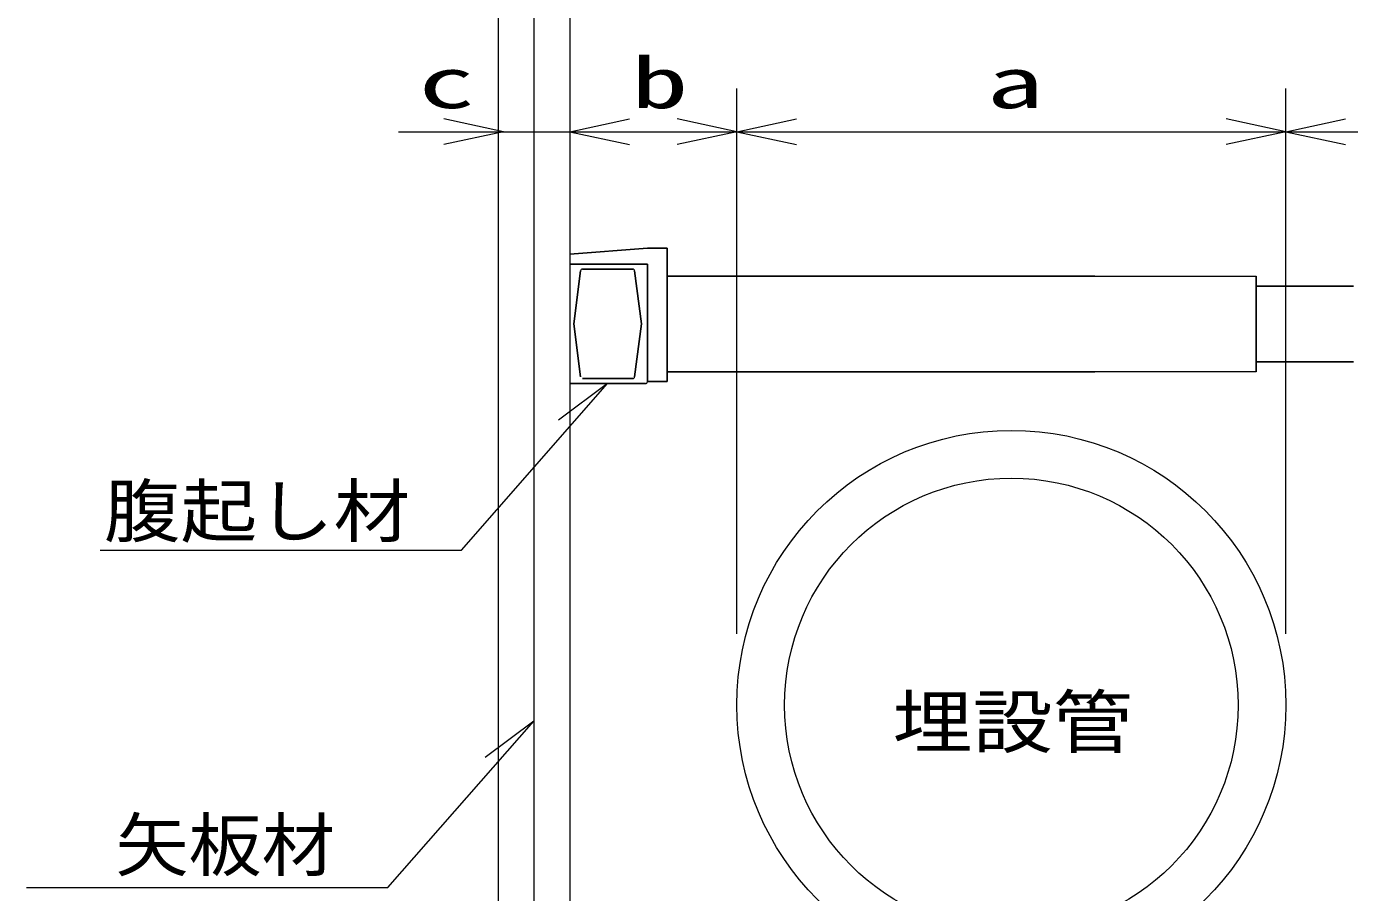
# Model space of a CAD drawing. Units: millimetres on the paper. Extents: x -398 to 398, y -282 to 282.
# Drawn here: x -102.6 to -36.1, y -119.9 to -76.4 of the extents above; entities that cross this region are included whole.
import ezdxf
from ezdxf.enums import TextEntityAlignment as Align

# ---------------------------------------------------------------- set-up
doc = ezdxf.new("R2010")
doc.units = ezdxf.units.MM
for name, color, linetype, lineweight in [('0-2__0-1__1-0_陣へようこそ', 7, 'Continuous', 18), ('0-5__0-4__2-2_', 7, 'Continuous', 18), ('0-8__0-7_図', 7, 'Continuous', 18)]:
    doc.layers.add(name, color=color, linetype=linetype, lineweight=lineweight)
doc.styles.add('ＭＳ ゴシック', font='')
doc.styles.get('ＭＳ ゴシック').set_extended_font_data('MS Gothic')

msp = doc.modelspace()

# ---------------------------------------------------------------- linework, layer by layer
at = {"layer": '0-2__0-1__1-0_陣へようこそ'}
for p, q in [((-78.919, -48.072), (-78.919, -154.272)), ((-77.119, -48.072), (-77.119, -154.272)), ((-75.319, -48.072), (-75.319, -154.272)), ((-66.919, -106.886), (-66.919, -79.498)), ((-39.319, -106.886), (-39.319, -79.498)), ((-78.644, -81.665), (-81.644, -81.027)), ((-75.319, -81.665), (-72.319, -81.027)), ((-66.919, -81.665), (-69.919, -81.027)), ((-66.919, -81.665), (-63.919, -81.027)), ((-39.319, -81.665), (-42.319, -81.027)), ((-39.319, -81.665), (-36.319, -81.027)), ((-83.938, -81.665), (-20.926, -81.665)), ((-78.644, -81.665), (-81.644, -82.303)), ((-75.319, -81.665), (-72.319, -82.303)), ((-66.919, -81.665), (-69.919, -82.303)), ((-66.919, -81.665), (-63.919, -82.303)), ((-39.319, -81.665), (-42.319, -82.303)), ((-39.319, -81.665), (-36.319, -82.303)), ((-73.419, -94.322), (-75.878, -96.155)), ((-84.466, -119.643), (-77.119, -111.274)), ((-77.119, -111.274), (-79.578, -113.108))]:
    msp.add_line(p, q, dxfattribs=at)
for radius in [13.8, 11.4]:
    msp.add_circle((-53.119, -110.472), radius, dxfattribs=at)
at = {"layer": '0-8__0-7_図'}
for p, q in [((-70.419, -93.722), (-48.919, -93.722)), ((-40.819, -93.722), (-70.419, -93.722)), ((-80.766, -102.691), (-73.419, -94.322)), ((-98.933, -102.691), (-80.766, -102.691)), ((-102.633, -119.643), (-84.466, -119.643))]:
    msp.add_line(p, q, dxfattribs=at)
for points in [[(-75.319, -87.814), (-71.419, -87.522), (-75.319, -87.814)], [(-71.419, -87.522), (-70.419, -87.522), (-71.419, -87.522)], [(-70.419, -87.522), (-70.419, -94.222), (-70.419, -87.522)], [(-71.419, -88.322), (-75.319, -88.322), (-71.419, -88.322)], [(-71.419, -94.222), (-71.419, -88.322), (-71.419, -94.222)], [(-75.119, -91.322), (-74.78, -88.659), (-75.119, -91.322)], [(-74.681, -88.572), (-72.157, -88.572), (-74.681, -88.572)], [(-72.058, -88.659), (-71.719, -91.322), (-72.058, -88.659)], [(-48.919, -88.922), (-70.419, -88.922), (-40.819, -88.922)], [(-40.819, -88.922), (-40.819, -93.722), (-40.819, -88.922)], [(-35.919, -89.422), (-40.819, -89.422), (-35.919, -89.422)], [(-74.78, -93.984), (-75.119, -91.322), (-74.78, -93.984)], [(-71.719, -91.322), (-72.058, -93.984), (-71.719, -91.322)], [(-35.919, -93.222), (-40.819, -93.222), (-35.919, -93.222)], [(-75.319, -94.322), (-71.519, -94.322), (-75.319, -94.322)], [(-72.157, -94.072), (-74.681, -94.072), (-72.157, -94.072)], [(-70.419, -94.222), (-71.419, -94.222), (-70.419, -94.222)]]:
    msp.add_lwpolyline(points, dxfattribs=at)
for centre, start, end in [((-74.681, -88.672), 90, 172.7468), ((-74.681, -88.672), 90, 172.7468), ((-72.157, -88.672), 7.2532, 90), ((-72.157, -88.672), 7.2532, 90), ((-72.157, -93.972), 270, 352.7468), ((-72.157, -93.972), 270, 352.7468), ((-71.519, -94.222), 270, 0), ((-71.519, -94.222), 270, 0)]:
    msp.add_arc(centre, 0.1, start, end, dxfattribs=at)

# ---------------------------------------------------------------- texts
at = {"layer": '0-2__0-1__1-0_陣へようこそ', "style": 'ＭＳ ゴシック'}
for s, width, p in [('b', 1.65, (-72.24, -81.251)), ('c', 1.65, (-82.951, -81.251)), ('a', 1.65, (-54.37, -81.251)), ('埋設管', 1.15, (-59.091, -113.373)), ('矢板材', 1.05, (-98.155, -119.56))]:
    msp.add_text(s, height=2.566, dxfattribs=dict(at, width=width)).set_placement(p, align=Align.BOTTOM_LEFT)
at = {"layer": '0-5__0-4__2-2_', "style": 'ＭＳ ゴシック', "width": 1.1}
msp.add_text('腹起し材', height=2.566, dxfattribs=at).set_placement((-98.739, -102.78), align=Align.BOTTOM_LEFT)

doc.saveas('drawing.dxf')
